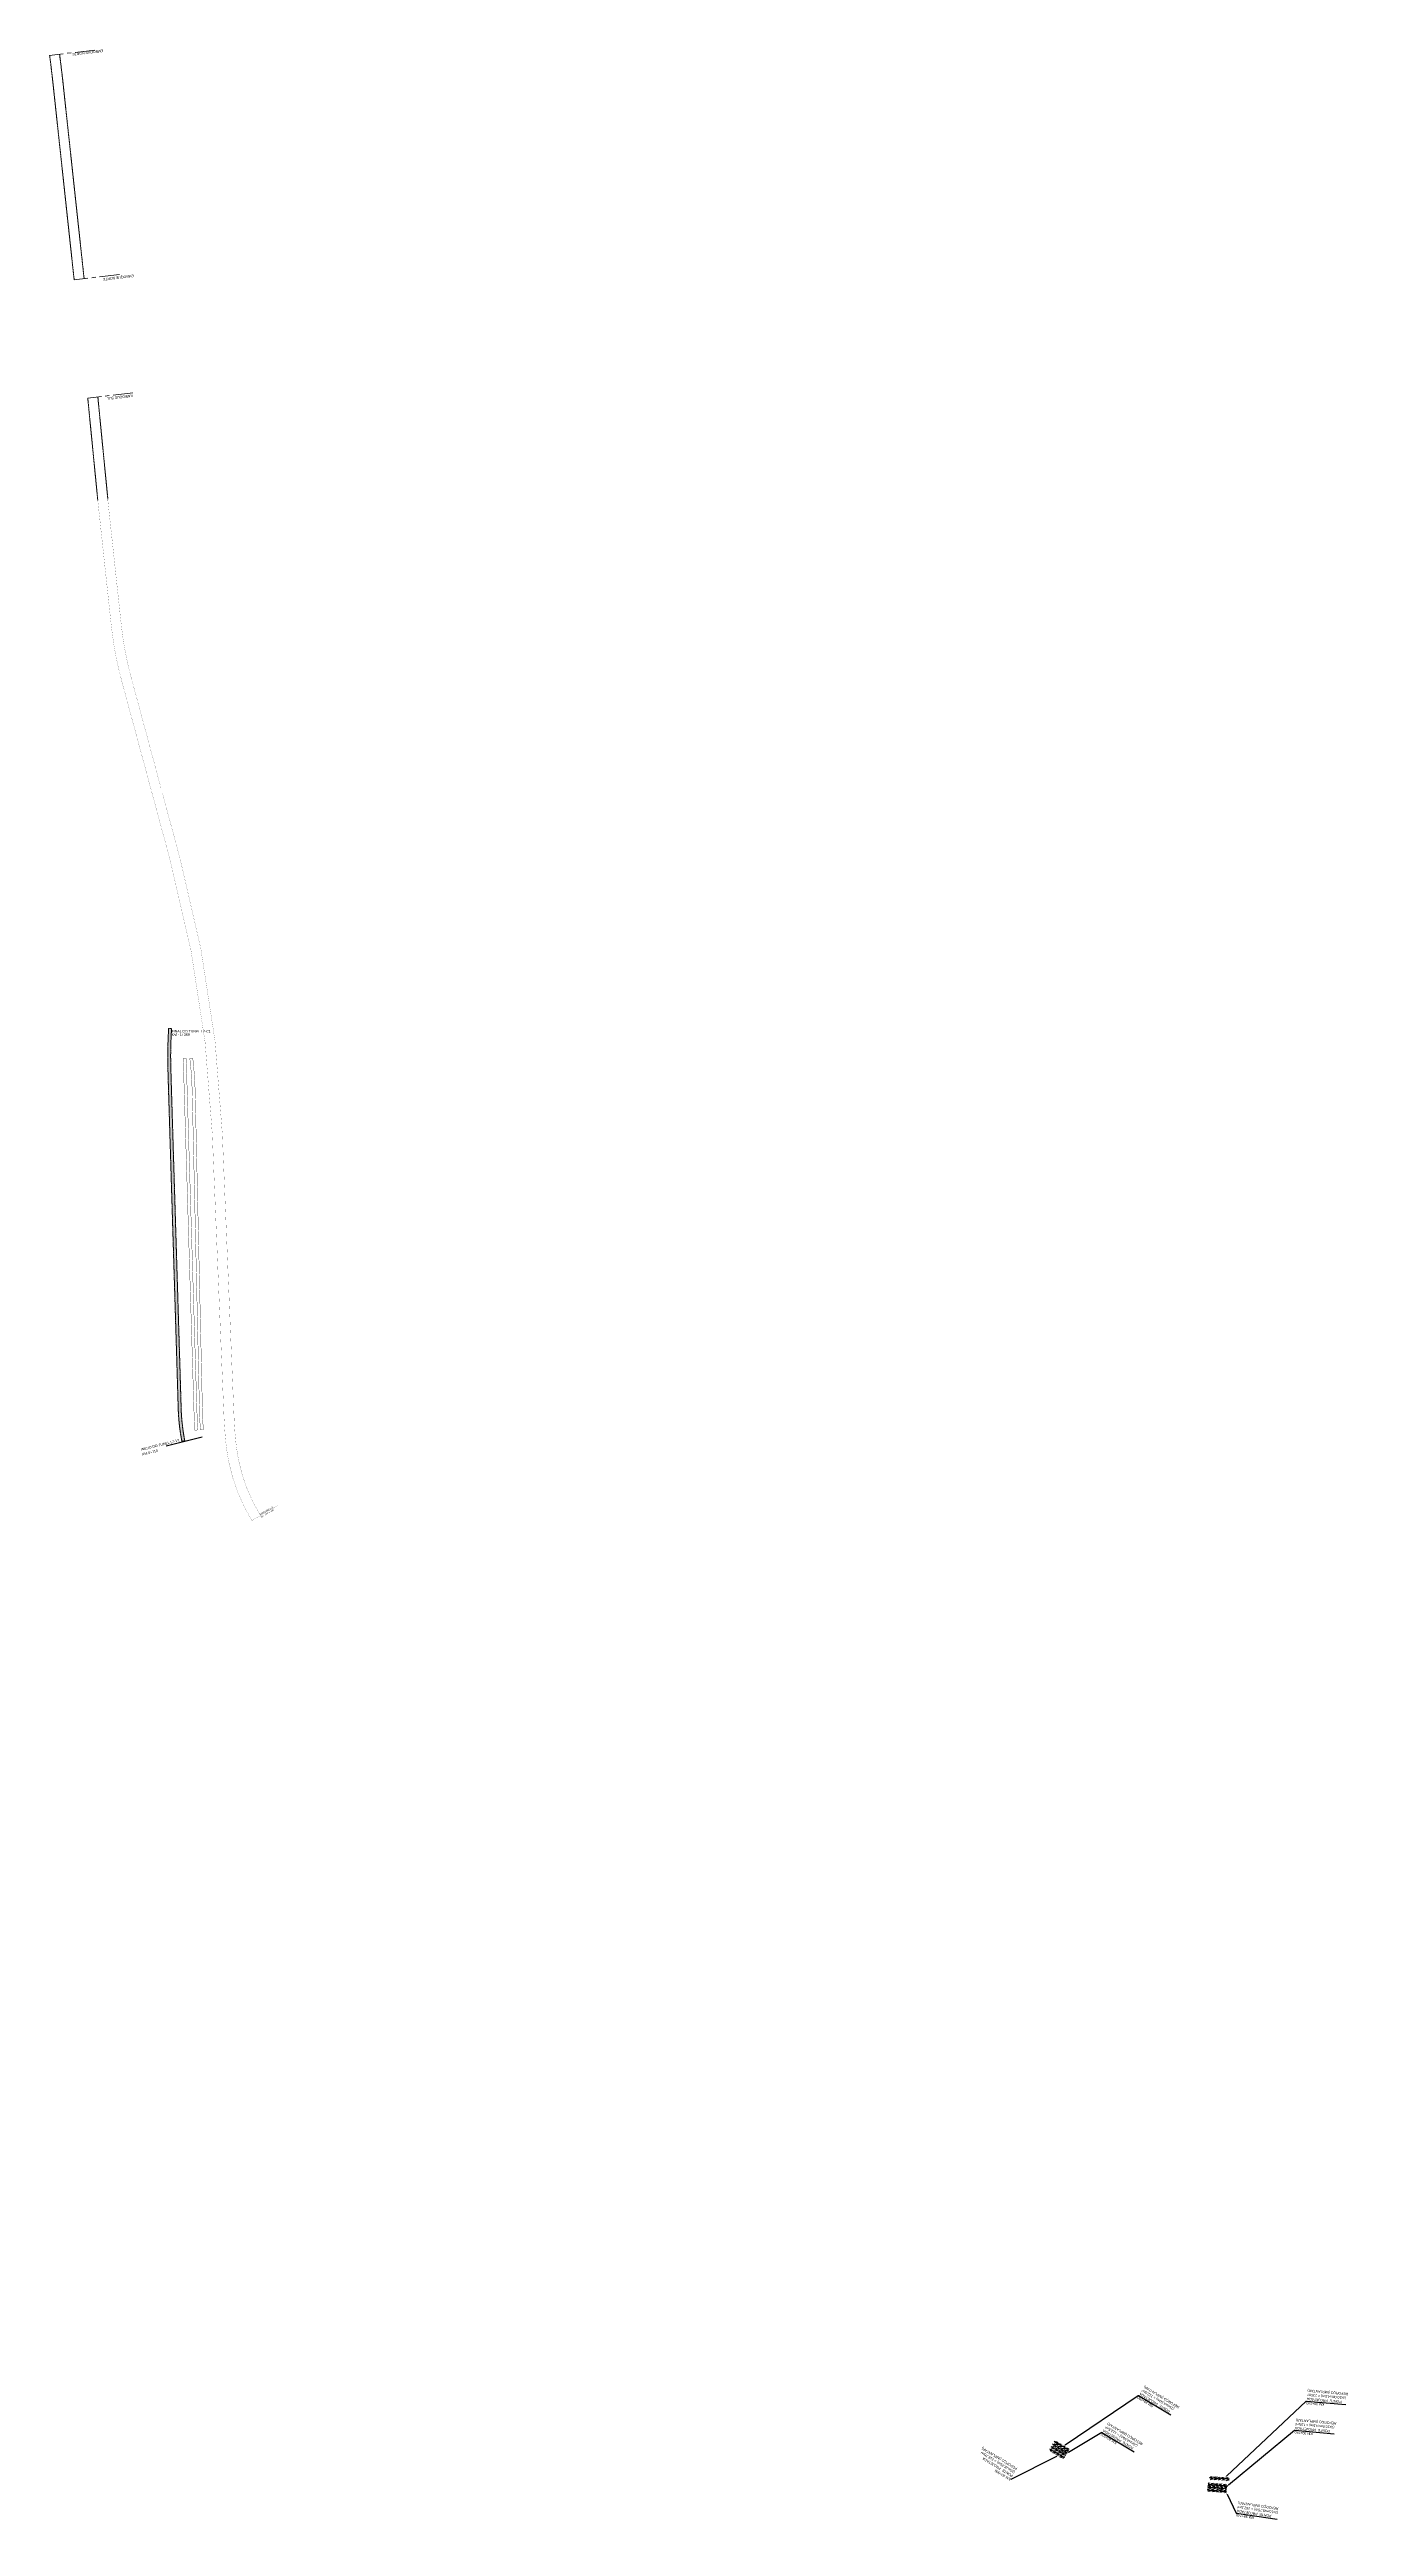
# Model space of a CAD drawing. Header units: metres. Extents: x 288915 to 323983, y 7382661 to 7464883.
# Drawn here: x 319320 to 321439, y 7424650 to 7428606 of the extents above; entities that cross this region are included whole.
import ezdxf
from ezdxf import colors
from ezdxf.entities.mleader import LeaderData, LeaderLine
from ezdxf.math import Vec2, Vec3

# ---------------------------------------------------------------- set-up
doc = ezdxf.new("R2010")
doc.units = ezdxf.units.M
for name, pattern in [('CENTER', [50.8, 31.75, -6.35, 6.35, -6.35]), ('DASHED', [0.75, 0.5, -0.25]), ('HIDDEN', [0.375, 0.25, -0.125])]:
    doc.linetypes.add(name, pattern=pattern)
doc.layers.get('0').update_dxf_attribs({"color": 255})
for name, color, linetype in [('_AUX-TÚNEL', 170, 'DASHED'), ('_DRENAGEM _TEXTOS_TIC', 2, 'Continuous'), ('_PASS. INFERIOR A CONSTRUIR', 10, 'Continuous'), ('A-IMAGENS', 255, 'Continuous'), ('A-TÚNELEXISTENTE', 230, 'Continuous'), ('C-EIXO', 2, 'CENTER'), ('C-TEXTO-R100', 2, 'Continuous'), ('F-HZ-TEXTO', 3, 'Continuous'), ('U-HZ-TEXTO-OAE', 2, 'Continuous')]:
    doc.layers.add(name, color=color, linetype=linetype)
doc.layers.add('U-HZ-TÚNEL', color=170, linetype='DASHED', lineweight=0)
doc.styles.add('ARIAL', font='arial.ttf')
doc.styles.add('DIM', font='arial.ttf', dxfattribs={"width": 0.8})
doc.styles.add('R80', font='arial.ttf', dxfattribs={"height": 2})
doc.styles.add('SIMPLEX', font='simplex.shx')

# ---------------------------------------------------------------- blocks, each defined once
blk = doc.blocks.new('A$C12C8645F')
at = {"layer": 'U-HZ-TÚNEL', "linetype": 'CENTER'}
for points in [[(319392.3, 7428605.4), (319320.1, 7428596.8)], [(319431.5, 7428246.8), (319359.3, 7428238.3)], [(319453.2, 7428058), (319381, 7428049.5)]]:
    blk.add_lwpolyline(points, dxfattribs=at)
at = {"layer": 'U-HZ-TÚNEL'}
for points in [[(319359.3, 7428238.3), (319326.4, 7428543.8, 0.000397), (319325, 7428557, 0.000794), (319324.2, 7428563.7, 0.001587), (319322.9, 7428574.7, 0.001983), (319321.9, 7428583.4, 0.002774), (319320.5, 7428593.9, 0.001001), (319320.1, 7428596.8)], [(319375.2, 7428240.1), (319342.3, 7428545.5, 0.000397), (319340.9, 7428558.8, 0.000794), (319340.1, 7428565.4, 0.001587), (319338.8, 7428576.5, 0.001983), (319337.7, 7428585.5, 0.002774), (319336.3, 7428596.1, 0.000873), (319336, 7428598.7)]]:
    blk.add_lwpolyline(points, format="xyb", dxfattribs=at)
for points in [[(319397, 7427886.3), (319381, 7428049.5)], [(319413.1, 7427887.9), (319397.1, 7428051.1)]]:
    blk.add_lwpolyline(points, dxfattribs=at)
at = {"layer": 'U-HZ-TÚNEL', "style": 'R80'}
for s, p in [('EMBOQUE NORTE', (319405.5, 7428606.2)), ('EMBOQUE NORTE', (319454.3, 7428246.8)), ('EMBOQUE SUL', (319452.3, 7428055.3))]:
    blk.add_text(s, height=4, rotation=186.7305, dxfattribs=at).set_placement(p)
blk = doc.blocks.new('w-tunel-botujuru')
at = {"layer": 'F-HZ-TEXTO'}
blk.add_blockref('A$C12C8645F', (0, 0), dxfattribs=at)
blk = doc.blocks.new('PONTE SIMPLES 10 - MRS')
at = {"layer": '_PASS. INFERIOR A CONSTRUIR', "lineweight": -3}
h = blk.add_hatch(dxfattribs=at)
h.set_pattern_fill('ANSI31', color=160, angle=-42.1206)
h.set_pattern_definition([(120, (-55.2388, 51.959), (-2.74963, -1.5875), [])])
h.paths.add_polyline_path([(-63.9, 95.2), (-59.4, 95.3), (-59.5, 105.3), (-64, 105.2)])
at = {"layer": '_PASS. INFERIOR A CONSTRUIR', "color": 160, "lineweight": 30, "const_width": 0.5, "flags": 128}
blk.add_lwpolyline([(-63.9, 95.2), (-59.4, 95.3), (-59.5, 105.3), (-64, 105.2)], close=True, dxfattribs=at)
at = {"layer": 'A-IMAGENS', "color": 160, "linetype": 'CENTER', "ltscale": 0.05}
blk.add_line((-61.6, 95.2), (-61.7, 107.8), dxfattribs=at)
blk = doc.blocks.new('PONTE SIMPLES 10')
at = {"layer": '_PASS. INFERIOR A CONSTRUIR', "lineweight": -3}
h = blk.add_hatch(dxfattribs=at)
h.set_pattern_fill('ANSI31', color=256, angle=-42.1206)
h.set_pattern_definition([(120, (-2e-09, 52.617), (-2.74963, -1.5875), [])])
h.paths.add_polyline_path([(-8.6, 95.9), (-4.1, 95.9), (-4.3, 105.9), (-8.8, 105.8)])
at = {"layer": '_PASS. INFERIOR A CONSTRUIR', "lineweight": 30, "const_width": 0.5, "flags": 128}
blk.add_lwpolyline([(-8.6, 95.9), (-4.1, 95.9), (-4.3, 105.9), (-8.8, 105.8)], close=True, dxfattribs=at)
at = {"layer": 'A-IMAGENS', "color": 20, "linetype": 'CENTER', "ltscale": 0.05}
blk.add_line((-6.4, 95.9), (-6.5, 108.5), dxfattribs=at)
blk = doc.blocks.new('PONTE DUPLA 10')
at = {"layer": '_PASS. INFERIOR A CONSTRUIR', "lineweight": -3}
h = blk.add_hatch(dxfattribs=at)
h.set_pattern_fill('ANSI31', color=256, angle=-42.1206)
h.set_pattern_definition([(120, (42.949, 53.1383), (-2.74963, -1.5875), [])])
h.paths.add_polyline_path([(34.3, 96.4), (43.1, 96.5), (42.9, 106.6), (34.1, 106.4)])
at = {"layer": '_PASS. INFERIOR A CONSTRUIR', "lineweight": 30, "const_width": 0.5, "flags": 128}
blk.add_lwpolyline([(34.3, 96.4), (43.1, 96.5), (42.9, 106.6), (34.1, 106.4)], close=True, dxfattribs=at)
at = {"layer": 'A-IMAGENS', "color": 20, "linetype": 'CENTER', "ltscale": 0.05}
for p, q in [((36.3, 106.5), (36.4, 96.4)), ((40.8, 106.6), (40.9, 96.5))]:
    blk.add_line(p, q, dxfattribs=at)
blk = doc.blocks.new('PONTE SIMPLES 25')
at = {"layer": '_PASS. INFERIOR A CONSTRUIR', "lineweight": -3}
h = blk.add_hatch(dxfattribs=at)
h.set_pattern_fill('ANSI31', color=256, angle=-42.1206)
h.set_pattern_definition([(120, (-9e-10, 150.47), (-2.74963, -1.5875), [])])
h.paths.add_polyline_path([(-8.6, 193.7), (-4.1, 193.8), (-4.5, 218.8), (-9, 218.7)])
at = {"layer": '_PASS. INFERIOR A CONSTRUIR', "lineweight": 30, "const_width": 0.5, "flags": 128}
blk.add_lwpolyline([(-8.6, 193.7), (-4.1, 193.8), (-4.5, 218.8), (-9, 218.7)], close=True, dxfattribs=at)
at = {"layer": 'A-IMAGENS', "color": 20, "linetype": 'CENTER', "ltscale": 0.05}
blk.add_line((-6.4, 193.7), (-6.6, 220.9), dxfattribs=at)
blk = doc.blocks.new('PONTE SIMPLES 25 - MRS')
at = {"layer": '_PASS. INFERIOR A CONSTRUIR', "lineweight": -3}
h = blk.add_hatch(dxfattribs=at)
h.set_pattern_fill('ANSI31', color=160, angle=-42.1206)
h.set_pattern_definition([(120, (-55.2388, 149.8118), (-2.74963, -1.5875), [])])
h.paths.add_polyline_path([(-63.9, 193), (-59.4, 193.1), (-59.8, 218.1), (-64.3, 218.1)])
at = {"layer": '_PASS. INFERIOR A CONSTRUIR', "color": 160, "lineweight": 30, "const_width": 0.5, "flags": 128}
blk.add_lwpolyline([(-63.9, 193), (-59.4, 193.1), (-59.8, 218.1), (-64.3, 218.1)], close=True, dxfattribs=at)
at = {"layer": 'A-IMAGENS', "color": 160, "linetype": 'CENTER', "ltscale": 0.05}
blk.add_line((-61.6, 193.1), (-61.8, 220.3), dxfattribs=at)
blk = doc.blocks.new('PONTE DUPLA 25')
at = {"layer": '_PASS. INFERIOR A CONSTRUIR', "lineweight": -3}
h = blk.add_hatch(dxfattribs=at)
h.set_pattern_fill('ANSI31', color=256, angle=-42.1206)
h.set_pattern_definition([(120, (42.949, 150.9912), (-2.74963, -1.5875), [])])
h.paths.add_polyline_path([(34.3, 194.2), (43.1, 194.4), (42.7, 219.4), (33.9, 219.3)])
at = {"layer": '_PASS. INFERIOR A CONSTRUIR', "lineweight": 30, "const_width": 0.5, "flags": 128}
blk.add_lwpolyline([(34.3, 194.2), (43.1, 194.4), (42.7, 219.4), (33.9, 219.3)], close=True, dxfattribs=at)
at = {"layer": 'A-IMAGENS', "color": 20, "linetype": 'CENTER', "ltscale": 0.05}
for p, q in [((36.4, 194.2), (36.2, 221.4)), ((40.7, 194.3), (40.5, 221.4))]:
    blk.add_line(p, q, dxfattribs=at)

msp = doc.modelspace()

# ---------------------------------------------------------------- hatches: boundary and pattern name
at = {"layer": 'U-HZ-TÚNEL', "transparency": 33554559}
h = msp.add_hatch(color=71, dxfattribs=at)
h.dxf.hatch_style = 1
edge = h.paths.add_edge_path()
edge.add_arc((319847.6, 7426444.9), 317.7, 181.742, 191.0483, ccw=False)
edge.add_line((319530.1, 7426435.2), (319528.3, 7426496.3))
edge.add_line((319528.3, 7426496.3), (319514, 7426964.5))
edge.add_arc((329507.1, 7427268.4), 9997.7, 181.71147, 181.74202, ccw=False)
edge.add_arc((322010.4, 7427044.4), 2497.7, 181.6504, 181.7115, ccw=False)
edge.add_arc((321593.9, 7427032.4), 2081, 181.5281, 181.6504, ccw=False)
edge.add_arc((320844.3, 7427012.4), 1331, 181.3753, 181.5281, ccw=False)
edge.add_arc((320653.9, 7427007.8), 1140.6, 181.1615, 181.3753, ccw=False)
edge.add_arc((320386.2, 7427002.4), 872.9, 180.9171, 181.1615, ccw=False)
edge.add_arc((320297, 7427001), 783.7, 180.6116, 180.9171, ccw=False)
edge.add_arc((320160.9, 7426999.5), 647.6, 180.2758, 180.6116, ccw=False)
edge.add_arc((320110, 7426999.3), 596.7, 179.8791, 180.2758, ccw=False)
edge.add_arc((320028, 7426999.5), 514.7, 179.4521, 179.8791, ccw=False)
edge.add_arc((320011, 7426999.6), 497.6, 179.4135, 179.4521, ccw=False)
edge.add_arc((320028, 7426999.5), 514.7, 178.9866, 179.4135, ccw=False)
edge.add_arc((320110, 7426998), 596.7, 178.5899, 178.9866, ccw=False)
edge.add_arc((320160.9, 7426996.8), 647.6, 178.254, 178.5899, ccw=False)
edge.add_arc((320296.9, 7426992.6), 783.7, 177.9486, 178.254, ccw=False)
edge.add_arc((320386.1, 7426989.4), 872.9, 176.5128, 177.9486, ccw=False)
edge.add_line((319514.8, 7427042.5), (319510.1, 7427042.7))
edge.add_arc((320386.1, 7426989.4), 877.6, 176.5201, 177.9486)
edge.add_arc((320296.9, 7426992.6), 788.4, 177.9486, 178.254)
edge.add_arc((320160.9, 7426996.8), 652.3, 178.254, 178.5899)
edge.add_arc((320110, 7426998), 601.4, 178.5899, 178.9866)
edge.add_arc((320028, 7426999.5), 519.4, 178.9866, 179.4135)
edge.add_arc((320011, 7426999.6), 502.3, 179.4135, 179.4521)
edge.add_arc((320028, 7426999.5), 519.4, 179.4521, 179.8791)
edge.add_arc((320110, 7426999.3), 601.4, 179.8791, 180.2758)
edge.add_arc((320160.9, 7426999.5), 652.3, 180.2758, 180.6116)
edge.add_arc((320297, 7427001), 788.4, 180.6116, 180.9171)
edge.add_arc((320386.2, 7427002.4), 877.6, 180.9171, 181.1615)
edge.add_arc((320653.9, 7427007.8), 1145.3, 181.1615, 181.3753)
edge.add_arc((320844.3, 7427012.4), 1335.7, 181.3753, 181.5281)
edge.add_arc((321593.9, 7427032.4), 2085.7, 181.5281, 181.6504)
edge.add_arc((322010.4, 7427044.4), 2502.4, 181.6504, 181.7115)
edge.add_arc((329507.1, 7427268.4), 10002.4, 181.71147, 181.74202)
edge.add_line((319509.3, 7426964.3), (319523.6, 7426496.2))
edge.add_line((319523.6, 7426496.2), (319525.4, 7426435.1))
edge.add_arc((319847.6, 7426444.9), 322.4, 181.742, 191.0483)
edge.add_line((319531.3, 7426383.1), (319535.9, 7426384))

# ---------------------------------------------------------------- linework, layer by layer
at = {"layer": '_AUX-TÚNEL', "lineweight": 30, "const_width": 0.2, "flags": 128}
for points in [[(319397, 7427886.3), (319416.4, 7427706.2), (319416.6, 7427704.6), (319416.7, 7427703), (319416.9, 7427701.4), (319417.1, 7427699.8), (319417.2, 7427698.2), (319417.4, 7427696.6), (319417.6, 7427695), (319417.8, 7427693.4), (319418, 7427691.8), (319418.1, 7427690.2), (319418.3, 7427688.5), (319418.5, 7427686.9), (319418.7, 7427685.3), (319418.9, 7427683.7), (319419.1, 7427682.1), (319419.3, 7427680.5), (319419.5, 7427678.9), (319419.7, 7427677.3), (319419.9, 7427675.7), (319420.1, 7427674.1), (319420.3, 7427672.4), (319420.5, 7427670.8), (319420.7, 7427669.2), (319420.9, 7427667.6), (319421.2, 7427666), (319421.4, 7427664.4), (319421.6, 7427662.8), (319421.9, 7427661.2), (319422.1, 7427659.5), (319422.3, 7427657.9), (319422.6, 7427656.3, 0.014097), (319427.9, 7427628.3), (319428.2, 7427626.7), (319428.6, 7427625.1), (319428.9, 7427623.5), (319429.3, 7427621.9), (319429.6, 7427620.4), (319430, 7427618.8), (319430.4, 7427617.2), (319430.8, 7427615.6), (319431.1, 7427614), (319431.5, 7427612.5), (319431.9, 7427610.9), (319432.3, 7427609.3), (319432.7, 7427607.7), (319433.1, 7427606.1), (319433.5, 7427604.6), (319433.9, 7427603), (319434.3, 7427601.4), (319434.7, 7427599.9), (319435.1, 7427598.3), (319435.5, 7427596.7), (319436, 7427595.2), (319436.4, 7427593.6), (319436.8, 7427592), (319437.2, 7427590.5), (319437.6, 7427588.9), (319438, 7427587.4), (319438.5, 7427585.8), (319438.9, 7427584.2), (319439.3, 7427582.7), (319439.7, 7427581.1), (319440.1, 7427579.6), (319512.6, 7427311.2, -0.055645), (319579.8, 7426873.8), (319597.7, 7426439.6), (319597.9, 7426436.7), (319598, 7426433.8), (319598.1, 7426430.9), (319598.2, 7426427.9), (319598.4, 7426425), (319598.5, 7426422.1), (319598.6, 7426419.2), (319598.8, 7426416.3), (319598.9, 7426413.4), (319599.1, 7426410.5), (319599.3, 7426407.5), (319599.5, 7426404.6), (319599.7, 7426401.7), (319599.9, 7426398.8), (319600.1, 7426395.9), (319600.3, 7426392.9), (319600.6, 7426390), (319600.9, 7426387.1), (319601.1, 7426384.2), (319601.5, 7426381.2), (319601.8, 7426378.3), (319602.1, 7426375.4), (319602.5, 7426372.5), (319602.9, 7426369.6), (319603.3, 7426366.6), (319603.8, 7426363.7), (319604.2, 7426360.8), (319604.7, 7426357.9), (319605.2, 7426355), (319605.8, 7426352.1), (319606.4, 7426349.2, 0.087888), (319643.1, 7426256.5)], [(319412.8, 7427888.6), (319432.3, 7427707.9), (319432.4, 7427706.3), (319432.6, 7427704.7), (319432.8, 7427703.1), (319432.9, 7427701.5), (319433.1, 7427699.9), (319433.3, 7427698.3), (319433.5, 7427696.7), (319433.6, 7427695.1), (319433.8, 7427693.5), (319434, 7427691.9), (319434.2, 7427690.4), (319434.4, 7427688.8), (319434.6, 7427687.2), (319434.7, 7427685.6), (319434.9, 7427684), (319435.1, 7427682.4), (319435.3, 7427680.8), (319435.5, 7427679.3), (319435.7, 7427677.7), (319435.9, 7427676.1), (319436.1, 7427674.5), (319436.3, 7427672.9), (319436.5, 7427671.4), (319436.7, 7427669.8), (319437, 7427668.2), (319437.2, 7427666.6), (319437.4, 7427665.1), (319437.6, 7427663.5), (319437.9, 7427661.9), (319438.1, 7427660.4), (319438.4, 7427658.8, 0.014084), (319443.5, 7427631.7), (319443.8, 7427630.2), (319444.1, 7427628.6), (319444.5, 7427627.1), (319444.8, 7427625.5), (319445.2, 7427624), (319445.6, 7427622.4), (319445.9, 7427620.9), (319446.3, 7427619.3), (319446.7, 7427617.8), (319447, 7427616.3), (319447.4, 7427614.7), (319447.8, 7427613.2), (319448.2, 7427611.6), (319448.6, 7427610.1), (319449, 7427608.5), (319449.4, 7427607), (319449.8, 7427605.4), (319450.2, 7427603.9), (319450.6, 7427602.3), (319451, 7427600.8), (319451.4, 7427599.2), (319451.8, 7427597.7), (319452.2, 7427596.1), (319452.6, 7427594.6), (319453, 7427593), (319453.5, 7427591.5), (319453.9, 7427589.9), (319454.3, 7427588.4), (319454.7, 7427586.8), (319455.1, 7427585.3), (319455.6, 7427583.7), (319497.8, 7427427.1)], [(319499.9, 7427419.3), (319528, 7427315.3, -0.055645), (319595.8, 7426874.4), (319613.7, 7426440.2), (319613.8, 7426437.3), (319613.9, 7426434.4), (319614.1, 7426431.5), (319614.2, 7426428.6), (319614.3, 7426425.8), (319614.4, 7426422.9), (319614.6, 7426420), (319614.7, 7426417.1), (319614.9, 7426414.3), (319615, 7426411.4), (319615.2, 7426408.5), (319615.4, 7426405.7), (319615.6, 7426402.8), (319615.8, 7426400), (319616, 7426397.1), (319616.2, 7426394.3), (319616.5, 7426391.4), (319616.8, 7426388.6), (319617, 7426385.8), (319617.3, 7426383), (319617.6, 7426380.2), (319618, 7426377.3), (319618.3, 7426374.5), (319618.7, 7426371.7), (319619.1, 7426369), (319619.5, 7426366.2), (319620, 7426363.4), (319620.4, 7426360.6), (319620.9, 7426357.9), (319621.5, 7426355.1), (319622, 7426352.3, 0.088121), (319656.8, 7426264.6)]]:
    msp.add_lwpolyline(points, format="xyb", dxfattribs=at)
at = {"layer": 'A-TÚNELEXISTENTE', "linetype": 'HIDDEN', "const_width": 0.5, "flags": 128}
for points in [[(319533.3, 7426994.5), (319538, 7426994.7), (319538, 7426994.4), (319538.1, 7426992.8), (319538.2, 7426991.2), (319538.2, 7426989.6), (319538.3, 7426988), (319538.4, 7426986.3), (319538.4, 7426984.7), (319538.5, 7426983.1), (319538.5, 7426981.5), (319538.6, 7426979.9), (319538.6, 7426978.3), (319538.7, 7426976.7), (319538.7, 7426975), (319538.8, 7426973.4), (319538.8, 7426971.8), (319538.9, 7426970.2), (319538.9, 7426968.6), (319553.7, 7426481.4), (319555.6, 7426420.1, 0.015147), (319556.7, 7426401.5), (319552.1, 7426401.1, -0.015147), (319550.9, 7426420), (319549, 7426481.3), (319534.2, 7426968.5), (319534.2, 7426970.1), (319534.1, 7426971.7), (319534.1, 7426973.3), (319534, 7426974.9), (319534, 7426976.5), (319533.9, 7426978.1), (319533.9, 7426979.7), (319533.8, 7426981.3), (319533.8, 7426983), (319533.7, 7426984.6), (319533.7, 7426986.2), (319533.6, 7426987.8), (319533.5, 7426989.4), (319533.5, 7426991), (319533.4, 7426992.6), (319533.3, 7426994.2)], [(319543.9, 7426994.6, -0.012185), (319546.3, 7426970.5), (319546.4, 7426968.9), (319546.5, 7426967.3), (319546.6, 7426965.7), (319546.7, 7426964.1), (319546.8, 7426962.5), (319546.9, 7426960.9), (319547, 7426959.3), (319547, 7426957.6), (319547.1, 7426956), (319547.2, 7426954.4), (319547.3, 7426952.8), (319547.3, 7426951.2), (319547.4, 7426949.6), (319547.5, 7426948), (319547.5, 7426946.4), (319547.6, 7426944.8), (319547.6, 7426943.2), (319547.7, 7426941.6), (319547.7, 7426940), (319547.8, 7426938.4), (319547.8, 7426936.7), (319547.9, 7426935.1), (319547.9, 7426933.5), (319547.9, 7426931.9), (319548, 7426930.3), (319548, 7426928.7), (319548.1, 7426927.1), (319548.1, 7426925.5), (319548.1, 7426923.9), (319548.2, 7426922.2), (319548.2, 7426920.6), (319558.1, 7426486), (319559.4, 7426427.1, 0.021118), (319561.1, 7426401.6), (319565.7, 7426402.1, -0.021118), (319564.1, 7426427.2), (319562.8, 7426486.1), (319552.9, 7426920.7), (319552.9, 7426922.4), (319552.8, 7426924), (319552.8, 7426925.6), (319552.8, 7426927.2), (319552.7, 7426928.8), (319552.7, 7426930.4), (319552.6, 7426932), (319552.6, 7426933.6), (319552.6, 7426935.3), (319552.5, 7426936.9), (319552.5, 7426938.5), (319552.4, 7426940.1), (319552.4, 7426941.7), (319552.3, 7426943.3), (319552.3, 7426945), (319552.2, 7426946.6), (319552.2, 7426948.2), (319552.1, 7426949.8), (319552, 7426951.4), (319552, 7426953), (319551.9, 7426954.6), (319551.8, 7426956.3), (319551.7, 7426957.9), (319551.6, 7426959.5), (319551.6, 7426961.1), (319551.5, 7426962.7), (319551.4, 7426964.3), (319551.3, 7426966), (319551.2, 7426967.6), (319551.1, 7426969.2), (319550.9, 7426970.8, 0.012187), (319548.6, 7426995.2)]]:
    msp.add_lwpolyline(points, format="xyb", close=True, dxfattribs=at)
at = {"layer": 'C-EIXO', "const_width": 0.2, "flags": 128}
msp.add_lwpolyline([(319642.6, 7426256.5), (319684.1, 7426280.8)], dxfattribs=at)
at = {"layer": 'U-HZ-TEXTO-OAE', "color": 2}
msp.add_line((319506, 7426376.3, -1.4), (319563.8, 7426390.6, -1.4), dxfattribs=at)
at = {"layer": 'U-HZ-TÚNEL', "color": 80, "flags": 128}
msp.add_lwpolyline([(319535.9, 7426384, -0.040629), (319530.1, 7426435.2), (319528.3, 7426496.3), (319514, 7426964.5, -0.000133), (319513.9, 7426969.8, -0.000267), (319513.8, 7426972.5, -0.000533), (319513.7, 7426976.9, -0.000667), (319513.6, 7426980.5, -0.000933), (319513.5, 7426984.7, -0.001066), (319513.4, 7426988.4, -0.001333), (319513.4, 7426992.6, -0.001466), (319513.3, 7426996.4, -0.001731), (319513.3, 7427000.6, -0.001863), (319513.4, 7427004.4, -0.000169), (319513.4, 7427004.7, -0.001863), (319513.4, 7427008.6, -0.001731), (319513.5, 7427012.7, -0.001466), (319513.6, 7427016.5, -0.001333), (319513.7, 7427020.7, -0.006265), (319514.8, 7427042.5), (319510.1, 7427042.7, 0.006233), (319509.1, 7427020.8, 0.001333), (319508.9, 7427016.6, 0.001466), (319508.8, 7427012.8, 0.001731), (319508.7, 7427008.6, 0.001863), (319508.7, 7427004.8, 0.000169), (319508.7, 7427004.4, 0.001863), (319508.6, 7427000.6, 0.001731), (319508.6, 7426996.4, 0.001466), (319508.7, 7426992.6, 0.001333), (319508.7, 7426988.4, 0.001066), (319508.8, 7426984.6, 0.000933), (319508.9, 7426980.4, 0.000667), (319509, 7426976.8, 0.000533), (319509.1, 7426972.3, 0.000267), (319509.2, 7426969.7, 0.000133), (319509.3, 7426964.3), (319523.6, 7426496.2), (319525.4, 7426435.1, 0.040629), (319531.3, 7426383.1)], format="xyb", close=True, dxfattribs=at)

# ---------------------------------------------------------------- block references
msp.add_blockref('w-tunel-botujuru', (0, 0))
at = {"layer": 'A-IMAGENS'}
for name, p, rotation in [('PONTE DUPLA 25', (321086, 7424627.5), 58.51592241693064), ('PONTE SIMPLES 25', (321112.6, 7424672.3), 58.63835627457404), ('PONTE SIMPLES 25 - MRS', (321143.1, 7424722.8), 58.28200705985483), ('PONTE SIMPLES 10', (321073, 7424720.6), 264.4749638006111), ('PONTE SIMPLES 10 - MRS', (321282.2, 7424781.8), 85.96725539232955), ('PONTE SIMPLES 10', (321083, 7424719.8), 264.4749638006111), ('PONTE SIMPLES 10 - MRS', (321292.2, 7424781.3), 85.96725539232955), ('PONTE SIMPLES 10', (321092.9, 7424719), 264.4749638006111), ('PONTE SIMPLES 10 - MRS', (321302.2, 7424780.7), 85.96725539232955), ('PONTE DUPLA 10', (321271, 7424662.9), 84.78798014545747), ('PONTE DUPLA 10', (321281, 7424662.1), 84.78798014545747), ('PONTE DUPLA 10', (321291, 7424661.4), 84.78798014545747)]:
    msp.add_blockref(name, p, dxfattribs=dict(at, rotation=rotation))

# ---------------------------------------------------------------- texts
at = {"layer": 'C-TEXTO-R100', "ltscale": 0.25, "style": 'ARIAL'}
for s, p in [('EMBOQUE SUL', (319656, 7426265, 1642)), ('km 3121 + 300', (319658.1, 7426261.2, 1642))]:
    msp.add_text(s, height=2.5, rotation=30.5207, dxfattribs=at).set_placement(p)
at = {"layer": 'U-HZ-TEXTO-OAE', "color": 2, "style": 'DIM', "width": 0.8}
for s, rotation, p in [('FINAL DO TUNEL L7-C1', 359.8412, (319514.8, 7427036.4, 860)), ('KM - 1+369', 359.8412, (319514.8, 7427030.9, 860)), ('INICIO DO TUNEL L7-V1', 14.1706, (319466.6, 7426368.1, -1.4)), ('KM 0+710', 14.1706, (319468.4, 7426360.5, -1.4))]:
    msp.add_text(s, height=4, rotation=rotation, dxfattribs=at).set_placement(p)

# ---------------------------------------------------------------- leaders
at = {"layer": '_DRENAGEM _TEXTOS_TIC', "color": 2, "linetype": 'Continuous', "lineweight": -3}
ml = msp.add_multileader_mtext('Standard', dxfattribs=at)
ml.set_content('{\\fArial|b0|i0|c0|p34;\\C256;KM 40+000\\PPONTE  PROJETADA \\P(25mx4,50m) = 112,5m²\\PREFORÇO (IMPLANTAR)}', color=2, style='SIMPLEX')
ml.set_leader_properties(color=256)
ml.build(insert=Vec2(0, 0))
ml.multileader.update_dxf_attribs({"text_right_attachment_type": 6, "dogleg_length": 0.36, "arrow_head_size": 3})
ctx = ml.context
ctx.base_point, ctx.arrow_head_size, ctx.landing_gap_size, ctx.plane_origin, ctx.plane_x_axis, ctx.plane_y_axis = Vec3(321112.1, 7424823.9), 3, 0.09, Vec3(321163.8, 7424973), Vec3(-0.857917, 0.513789), Vec3(-0.513789, -0.857917)
ctx.right_attachment, ctx.text_align_type = 6, 2
notes = []
notes.append((ctx, [(1, (1, 1, 0), (321057.6, 7424859.5), (0.857917, -0.513789), 0.36, [(0, [(320938.4, 7424778.8)], 0, [])])]))
ctx.mtext.insert, ctx.mtext.text_direction, ctx.mtext.rotation, ctx.mtext.width, ctx.mtext.defined_height, ctx.mtext.alignment, ctx.mtext.flow_direction = Vec3(321055.3, 7424854.9), Vec3(-0.857917, 0.513789), 2.601997, 111.777, 31.9, 3, 5
ml = msp.add_multileader_mtext('Standard', dxfattribs=at)
ml.set_content('{\\fArial|b0|i0|c0|p34;\\C256;KM 39+740\\PPONTE  PROJETADA \\P(3x10,0mx4,5m) = 135m²\\PREFORÇO (IMPLANTAR)}', color=2, style='SIMPLEX')
ml.set_leader_properties(color=256)
ml.build(insert=Vec2(0, 0))
ml.multileader.update_dxf_attribs({"text_right_attachment_type": 6, "dogleg_length": 0.36, "arrow_head_size": 3})
ctx = ml.context
ctx.base_point, ctx.arrow_head_size, ctx.landing_gap_size, ctx.plane_origin, ctx.plane_x_axis, ctx.plane_y_axis = Vec3(321390.4, 7424842.4), 3, 0.09, Vec3(321412.1, 7424987.8), Vec3(-0.996301, 0.085928), Vec3(-0.085928, -0.996301)
ctx.right_attachment, ctx.text_align_type = 6, 2
notes.append((ctx, [(1, (1, 1, 0), (321325.8, 7424850.5), (0.996301, -0.085928), 0.36, [(0, [(321196.2, 7424728.6)], 0, [])])]))
ctx.mtext.insert, ctx.mtext.text_direction, ctx.mtext.rotation, ctx.mtext.width, ctx.mtext.defined_height, ctx.mtext.alignment, ctx.mtext.flow_direction = Vec3(321325.8, 7424845.4), Vec3(-0.996301, 0.085928), 3.055559, 111.777, 31.9, 3, 5
ml = msp.add_multileader_mtext('Standard', dxfattribs=at)
ml.set_content('{\\fArial|b0|i0|c0|p34;\\C256;KM 40+000\\PPONTE  PROJETADA \\P(25mx8,75m) = 218,75m²\\PREFORÇO (IMPLANTAR)}', color=2, style='SIMPLEX')
ml.set_leader_properties(color=256)
ml.build(insert=Vec2(0, 0))
ml.multileader.update_dxf_attribs({"text_right_attachment_type": 6, "dogleg_length": 0.36, "arrow_head_size": 3})
ctx = ml.context
ctx.base_point, ctx.arrow_head_size, ctx.landing_gap_size, ctx.plane_origin, ctx.plane_x_axis, ctx.plane_y_axis = Vec3(320854, 7424725.4), 3, 0.09, Vec3(321173, 7424815.6), Vec3(-0.857917, 0.513789), Vec3(-0.513789, -0.857917)
ctx.right_attachment = 6
notes.append((ctx, [(0, (1, 1, 0), (320854.3, 7424725.2), (-0.857917, 0.513789), 0.36, [(0, [(320929.7, 7424763.4)], 0, [])])]))
ctx.mtext.insert, ctx.mtext.text_direction, ctx.mtext.rotation, ctx.mtext.width, ctx.mtext.defined_height, ctx.mtext.flow_direction = Vec3(320852.6, 7424723.2), Vec3(-0.857917, 0.513789), 2.601997, 111.777, 31.9, 5
ml = msp.add_multileader_mtext('Standard', dxfattribs=at)
ml.set_content('{\\fArial|b0|i0|c0|p34;\\C256;KM 40+000\\PPONTE  PROJETADA \\P(25mx4,50m) = 112,5m²\\PREFORÇO (IMPLANTAR)}', color=2, style='SIMPLEX')
ml.set_leader_properties(color=256)
ml.build(insert=Vec2(0, 0))
ml.multileader.update_dxf_attribs({"text_right_attachment_type": 6, "dogleg_length": 0.36, "arrow_head_size": 3})
ctx = ml.context
ctx.base_point, ctx.arrow_head_size, ctx.landing_gap_size, ctx.plane_origin, ctx.plane_x_axis, ctx.plane_y_axis = Vec3(321053.9, 7424765.1), 3, 0.09, Vec3(321213.5, 7424909.2), Vec3(-0.857917, 0.513789), Vec3(-0.513789, -0.857917)
ctx.right_attachment, ctx.text_align_type = 6, 2
notes.append((ctx, [(1, (1, 1, 0), (320999.3, 7424800.7), (0.857917, -0.513789), 0.36, [(0, [(320943.6, 7424767.4)], 0, [])])]))
ctx.mtext.insert, ctx.mtext.text_direction, ctx.mtext.rotation, ctx.mtext.width, ctx.mtext.defined_height, ctx.mtext.alignment, ctx.mtext.flow_direction = Vec3(320997.1, 7424796.1), Vec3(-0.857917, 0.513789), 2.601997, 111.777, 31.9, 3, 5
ml = msp.add_multileader_mtext('Standard', dxfattribs=at)
ml.set_content('{\\fArial|b0|i0|c0|p34;\\C256;KM 39+740\\PPONTE  PROJETADA \\P(3x10,0mx4,5m) = 135m²\\PREFORÇO (IMPLANTAR)}', color=2, style='SIMPLEX')
ml.set_leader_properties(color=256)
ml.build(insert=Vec2(0, 0))
ml.multileader.update_dxf_attribs({"text_right_attachment_type": 6, "dogleg_length": 0.36, "arrow_head_size": 3})
ctx = ml.context
ctx.base_point, ctx.arrow_head_size, ctx.landing_gap_size, ctx.plane_origin, ctx.plane_x_axis, ctx.plane_y_axis = Vec3(321371.6, 7424795.7), 3, 0.09, Vec3(321334.1, 7424999.8), Vec3(-0.996301, 0.085928), Vec3(-0.085928, -0.996301)
ctx.right_attachment, ctx.text_align_type = 6, 2
notes.append((ctx, [(1, (1, 1, 0), (321307, 7424803.8), (0.996301, -0.085928), 0.36, [(0, [(321199.1, 7424715)], 0, [])])]))
ctx.mtext.insert, ctx.mtext.text_direction, ctx.mtext.rotation, ctx.mtext.width, ctx.mtext.defined_height, ctx.mtext.alignment, ctx.mtext.flow_direction = Vec3(321307, 7424798.6), Vec3(-0.996301, 0.085928), 3.055559, 111.777, 31.9, 3, 5
ml = msp.add_multileader_mtext('Standard', dxfattribs=at)
ml.set_content('{\\fArial|b0|i0|c0|p34;\\C256;KM 39+740\\PPONTE  PROJETADA \\P(3x10mx8,75m) = 262,5m²\\PREFORÇO (IMPLANTAR)}', color=2, style='SIMPLEX')
ml.set_leader_properties(color=256)
ml.build(insert=Vec2(0, 0))
ml.multileader.update_dxf_attribs({"text_right_attachment_type": 6, "dogleg_length": 0.36, "arrow_head_size": 3})
ctx = ml.context
ctx.base_point, ctx.arrow_head_size, ctx.landing_gap_size, ctx.plane_origin, ctx.plane_x_axis, ctx.plane_y_axis = Vec3(321278.5, 7424659.5), 3, 0.09, Vec3(321401.4, 7424880.7), Vec3(-0.98946, 0.144808), Vec3(-0.144808, -0.98946)
ctx.right_attachment, ctx.text_align_type = 6, 2
notes.append((ctx, [(1, (1, 1, 0), (321213.8, 7424671.6), (0.98946, -0.144808), 0.36, [(0, [(321198.1, 7424704.3)], 0, [])])]))
ctx.mtext.insert, ctx.mtext.text_direction, ctx.mtext.rotation, ctx.mtext.width, ctx.mtext.defined_height, ctx.mtext.alignment, ctx.mtext.flow_direction = Vec3(321213.5, 7424666.4), Vec3(-0.98946, 0.144808), 2.996274, 111.777, 31.9, 3, 5
for ctx, leaders in notes:
    for number, flags, end, landing, length, lines in leaders:
        leader = LeaderData()
        leader.index, (leader.has_last_leader_line, leader.has_dogleg_vector, leader.attachment_direction) = number, flags
        leader.last_leader_point, leader.dogleg_vector, leader.dogleg_length = Vec3(end), Vec3(landing), length
        for number, points, colour, breaks in lines:
            line = LeaderLine()
            line.index, line.vertices, line.color, line.breaks = number, Vec3.list(points), colors.encode_raw_color(colour), breaks
            leader.lines.append(line)
        ctx.leaders.append(leader)

doc.saveas('drawing.dxf')
